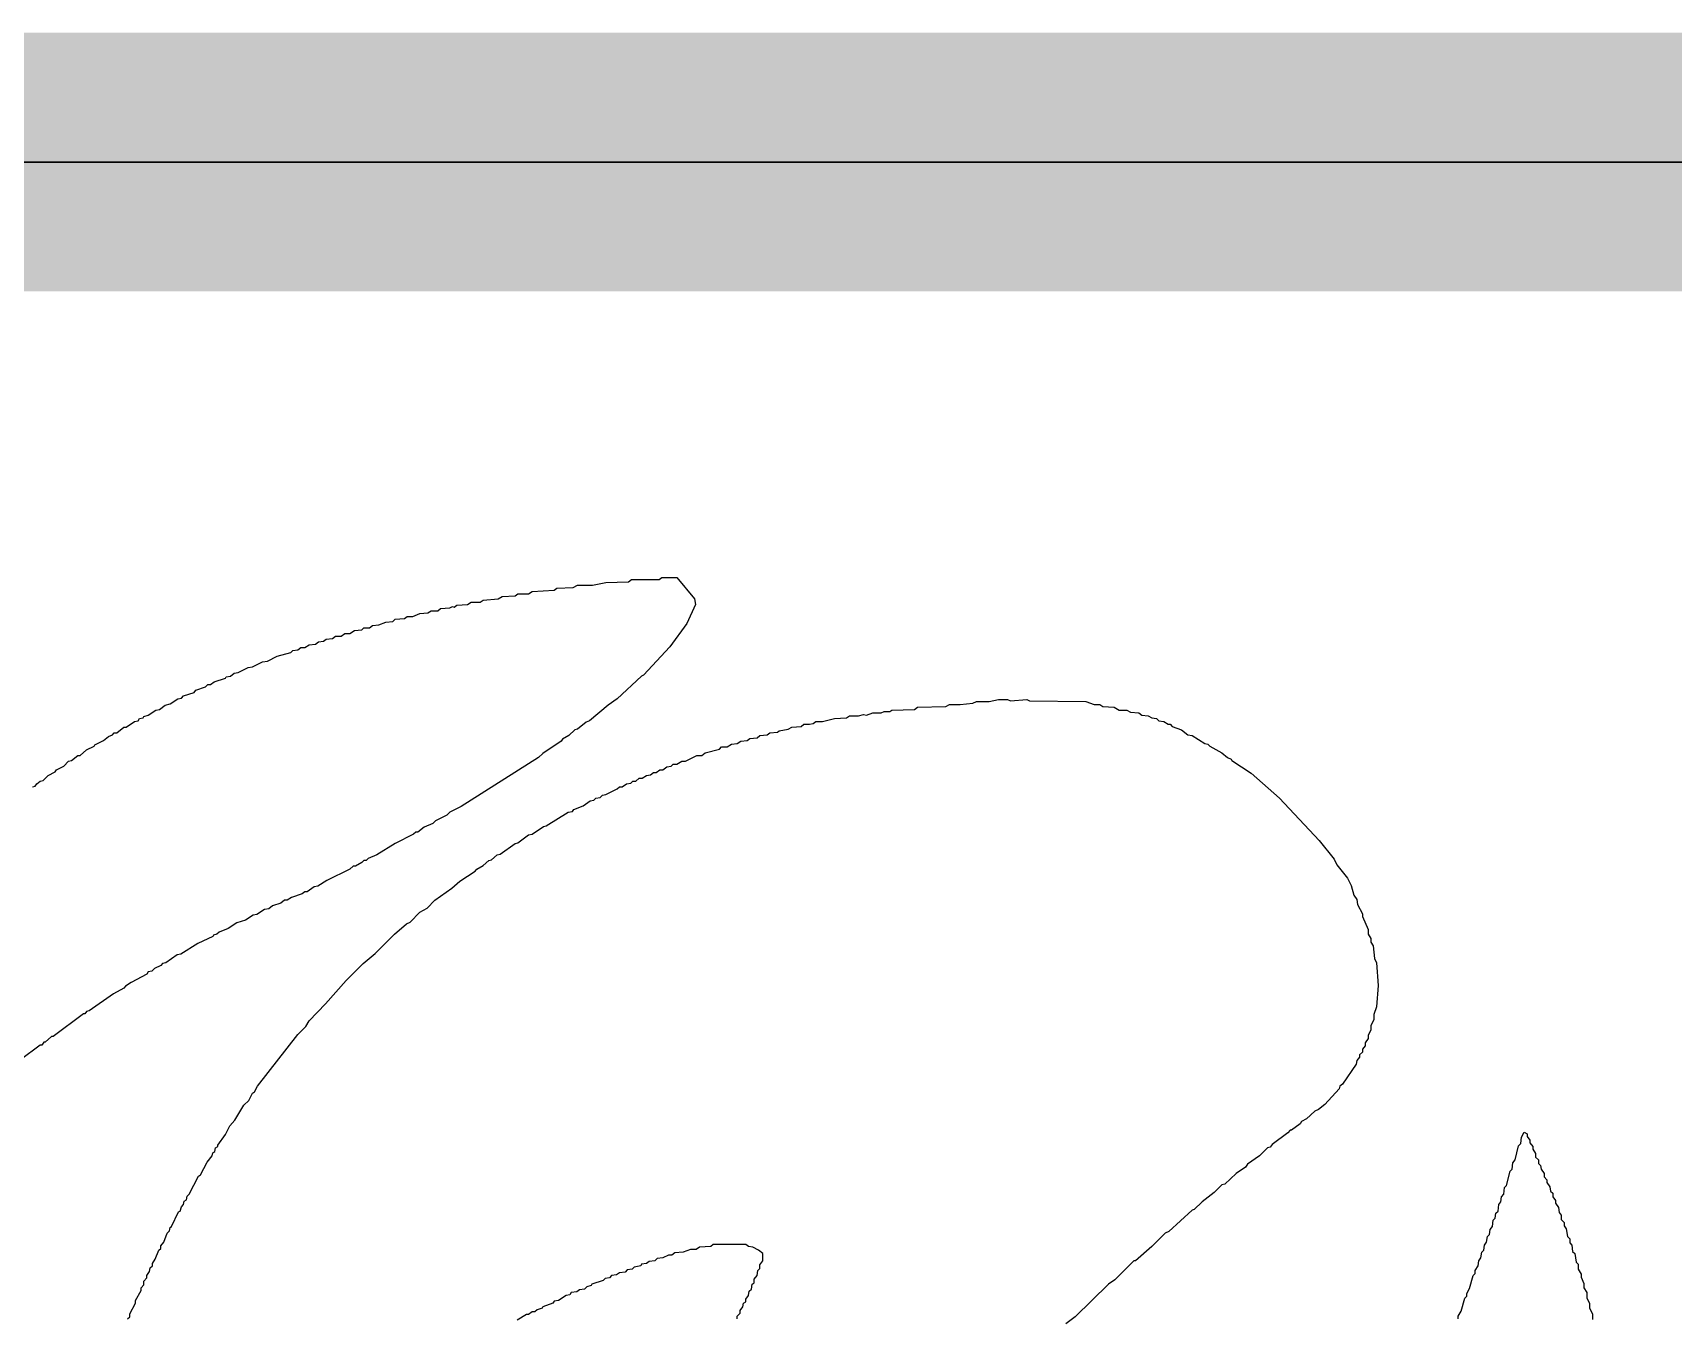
# Model space of a CAD drawing. Extents: x -695846 to 822170, y -413475 to 397179.
# Drawn here: x -387965 to -387331, y 127298 to 127794 of the extents above; entities that cross this region are included whole.
import ezdxf

# ---------------------------------------------------------------- set-up
doc = ezdxf.new("R2010")
doc.units = 0
doc.header["$LTSCALE"] = 1000
doc.header["$MEASUREMENT"] = 0
doc.layers.add('T-图框-175', color=175, linetype='Continuous')
doc.layers.add('TK', color=4, linetype='Continuous')

# ---------------------------------------------------------------- blocks, each defined once
blk = doc.blocks.new('中亿国际')
at = {"color": 4, "linetype": 'Continuous'}
for points in [[(2530464.76, -167239.88), (2530470.52, -167239.88), (2530477.38, -167248.11), (2530477.66, -167250.31), (2530474.36, -167257.72), (2530467.78, -167266.77), (2530457.63, -167277.74), (2530456.81, -167278.02), (2530447.48, -167286.8), (2530443.91, -167289.26), (2530436.78, -167295.3), (2530435.41, -167295.85), (2530432.12, -167298.59), (2530431.02, -167298.87), (2530428.82, -167301.06), (2530426.36, -167302.43), (2530425.81, -167303.26), (2530418.67, -167307.92), (2530417.03, -167309.57), (2530387.13, -167328.5), (2530382.74, -167330.69), (2530381.64, -167331.79), (2530377.25, -167333.98), (2530376.15, -167335.08), (2530372.86, -167336.45), (2530370.39, -167338.37), (2530369.57, -167338.37), (2530368.74, -167339.19), (2530361.61, -167342.76), (2530354.48, -167347.15), (2530351.19, -167348.52), (2530350.36, -167349.34), (2530349.54, -167349.34), (2530348.72, -167350.17), (2530346.25, -167351.54), (2530345.43, -167351.54), (2530344.05, -167352.64), (2530335.28, -167357.03), (2530331.71, -167359.22), (2530330.34, -167359.5), (2530327.59, -167361.42), (2530326.77, -167361.42), (2530325.67, -167362.24), (2530321.56, -167363.61), (2530319.91, -167364.71), (2530318.82, -167364.71), (2530317.44, -167365.8), (2530314.15, -167366.9), (2530312.78, -167368), (2530311.13, -167368.27), (2530308.12, -167370.19), (2530306.74, -167370.47), (2530303.73, -167372.39), (2530300.43, -167373.49), (2530297.14, -167375.68), (2530293.58, -167377.05), (2530292.75, -167377.88), (2530291.38, -167378.15), (2530291.11, -167378.7), (2530285.35, -167381.44), (2530278.76, -167385.56), (2530277.39, -167385.83), (2530273, -167388.85), (2530271.63, -167389.12), (2530271.08, -167389.95), (2530268.61, -167391.04), (2530267.51, -167392.14), (2530266.14, -167392.42), (2530265.59, -167393.24), (2530259.56, -167396.53), (2530257.36, -167397.9), (2530256.81, -167398.73), (2530252.7, -167400.92), (2530243.37, -167407.5), (2530242.28, -167407.78), (2530241.73, -167408.6), (2530241.18, -167408.6), (2530229.38, -167417.38), (2530228.83, -167417.38), (2530226.36, -167419.58), (2530225.81, -167419.58), (2530224.99, -167420.67), (2530224.44, -167420.67), (2530216.76, -167426.43)], [(2530221.43, -167320.81), (2530222.52, -167320.54), (2530223.07, -167319.72), (2530224.44, -167318.62), (2530225.54, -167318.34), (2530227.46, -167316.42), (2530230.2, -167315.05), (2530230.75, -167314.23), (2530233.5, -167312.86), (2530235.42, -167310.94), (2530236.51, -167310.66), (2530238.98, -167308.74), (2530239.81, -167308.74), (2530242.28, -167306.55), (2530245.29, -167305.18), (2530245.57, -167304.63), (2530248.86, -167302.98), (2530250.78, -167301.34), (2530252.43, -167300.79), (2530252.97, -167299.96), (2530254.07, -167299.96), (2530256.81, -167297.77), (2530257.64, -167297.77), (2530260.93, -167295.57), (2530262.3, -167295.3), (2530262.85, -167294.48), (2530264.22, -167294.2), (2530264.5, -167293.65), (2530266.14, -167293.11), (2530269.16, -167291.19), (2530270.53, -167290.91), (2530272.73, -167289.26), (2530274.65, -167288.72), (2530277.66, -167286.8), (2530279.04, -167286.52), (2530279.86, -167285.7), (2530283.97, -167284.33), (2530284.52, -167283.5), (2530288.36, -167282.13), (2530289.19, -167281.31), (2530290.28, -167281.31), (2530291.66, -167280.21), (2530296.05, -167278.84), (2530296.32, -167278.29), (2530297.97, -167278.02), (2530299.34, -167276.92), (2530300.98, -167276.65), (2530304.82, -167274.72), (2530306.47, -167274.45), (2530310.31, -167272.53), (2530312.23, -167272.26), (2530316.07, -167270.34), (2530321.28, -167268.96), (2530322.11, -167268.14), (2530324.03, -167267.87), (2530325.12, -167267.04), (2530326.77, -167267.04), (2530328.42, -167265.95), (2530330.89, -167265.67), (2530331.98, -167264.85), (2530333.9, -167264.57), (2530335, -167263.75), (2530337.47, -167263.48), (2530338.57, -167262.65), (2530340.76, -167262.65), (2530342.13, -167261.56), (2530344.05, -167261.56), (2530345.97, -167260.46), (2530348.72, -167260.19), (2530349.54, -167259.36), (2530351.74, -167259.36), (2530352.83, -167258.54), (2530355.3, -167258.26), (2530358.05, -167257.17), (2530360.79, -167256.89), (2530361.61, -167256.07), (2530365.18, -167255.8), (2530366.28, -167254.97), (2530368.47, -167254.97), (2530371.21, -167253.88), (2530374.23, -167253.6), (2530375.6, -167252.78), (2530378.07, -167252.78), (2530379.17, -167251.96), (2530382.74, -167251.68), (2530383.83, -167251.13), (2530384.38, -167251.41), (2530385.48, -167250.58), (2530389.59, -167250.31), (2530390.97, -167249.49), (2530394.53, -167249.49), (2530395.63, -167248.66), (2530401.39, -167248.11), (2530403.04, -167247.29), (2530407.97, -167247.02), (2530409.07, -167246.19), (2530413.19, -167246.19), (2530414.56, -167245.37), (2530423.06, -167244.82), (2530424.16, -167244), (2530430.47, -167243.72), (2530432.12, -167242.9), (2530437.88, -167242.9), (2530443.09, -167241.8), (2530451.87, -167241.53), (2530452.97, -167240.71), (2530463.67, -167240.71), (2530464.76, -167239.88)], [(2530594.8, -167287.07), (2530598.36, -167287.07), (2530599.46, -167287.62), (2530605.77, -167287.07), (2530606.87, -167287.62), (2530628.54, -167287.89), (2530631.83, -167288.99), (2530634.03, -167288.99), (2530635.13, -167289.81), (2530639.52, -167290.09), (2530641.44, -167291.19), (2530644.45, -167291.19), (2530645.83, -167292.01), (2530649.12, -167292.28), (2530650.21, -167293.11), (2530652.68, -167293.38), (2530654.06, -167294.2), (2530655.98, -167294.48), (2530656.8, -167295.3), (2530658.72, -167295.57), (2530660.37, -167296.67), (2530661.19, -167296.67), (2530662.01, -167297.49), (2530665.58, -167298.87), (2530668.05, -167300.79), (2530669.69, -167301.06), (2530674.63, -167304.08), (2530675.73, -167304.35), (2530676.55, -167305.18), (2530681.21, -167307.65), (2530683.41, -167309.57), (2530684.78, -167310.11), (2530685.06, -167310.66), (2530692.46, -167315.6), (2530703.44, -167325.2), (2530718.8, -167341.66), (2530724.56, -167348.8), (2530725.66, -167350.99), (2530729.77, -167356.2), (2530731.14, -167358.95), (2530732.24, -167362.79), (2530733.34, -167364.43), (2530733.61, -167366.35), (2530735.53, -167369.92), (2530735.53, -167371.02), (2530737.73, -167375.96), (2530737.73, -167377.88), (2530738.83, -167379.52), (2530738.83, -167380.89), (2530739.65, -167382.27), (2530740.2, -167387.2), (2530741.02, -167388.85), (2530741.57, -167397.63), (2530741.02, -167405.86), (2530739.92, -167408.88), (2530739.92, -167410.8), (2530738.83, -167413.27), (2530738.83, -167414.91), (2530737.73, -167416.83), (2530737.73, -167418.2), (2530736.63, -167419.85), (2530736.63, -167420.95), (2530735.53, -167422.32), (2530735.53, -167423.42), (2530734.44, -167424.51), (2530734.44, -167425.34), (2530733.34, -167426.71), (2530733.06, -167428.08), (2530727.85, -167435.76), (2530726.75, -167436.58), (2530726.48, -167437.68), (2530720.99, -167443.72), (2530718.52, -167445.64), (2530717.15, -167446.19), (2530713.86, -167449.2), (2530711.94, -167450.3), (2530711.39, -167451.12), (2530708.1, -167453.59), (2530707.55, -167453.59), (2530706.73, -167454.69), (2530700.69, -167459.08), (2530699.87, -167460.18), (2530698.77, -167460.45), (2530695.75, -167463.47), (2530691.09, -167466.76), (2530690.27, -167467.86), (2530686.7, -167470.33), (2530682.31, -167474.44), (2530681.21, -167474.72), (2530678.2, -167477.73), (2530673.53, -167481.3), (2530670.52, -167484.32), (2530669.69, -167484.59), (2530660.64, -167492.82), (2530659.27, -167493.37), (2530654.06, -167498.58), (2530647.75, -167504.07), (2530647.2, -167504.07), (2530639.79, -167511.48), (2530637.32, -167513.12), (2530624.43, -167525.74), (2530620.86, -167528.49)], [(2530772.57, -167526.57), (2530772.57, -167525.47), (2530773.67, -167523.55), (2530775.04, -167518.61), (2530775.86, -167517.79), (2530775.86, -167516.69), (2530776.96, -167514.77), (2530778.33, -167509.83), (2530779.15, -167509.01), (2530779.15, -167507.91), (2530780.25, -167505.99), (2530780.52, -167504.07), (2530781.35, -167502.97), (2530781.62, -167500.78), (2530782.45, -167499.96), (2530782.72, -167498.04), (2530783.54, -167496.94), (2530783.82, -167494.74), (2530784.64, -167493.92), (2530784.91, -167492), (2530785.74, -167490.9), (2530786.01, -167488.43), (2530786.83, -167487.61), (2530787.11, -167485.69), (2530787.93, -167484.87), (2530788.21, -167482.4), (2530789.03, -167481.3), (2530789.3, -167479.38), (2530790.13, -167478.28), (2530790.4, -167475.81), (2530791.22, -167474.99), (2530792.6, -167469.5), (2530793.42, -167468.68), (2530793.69, -167466.21), (2530794.52, -167465.12), (2530795.89, -167459.63), (2530796.71, -167458.81), (2530796.99, -167456.34), (2530798.08, -167454.42), (2530799.18, -167454.96), (2530799.18, -167456.06), (2530800.28, -167457.43), (2530800.28, -167458.53), (2530801.37, -167459.9), (2530801.37, -167461), (2530802.47, -167462.65), (2530802.47, -167464.02), (2530803.57, -167465.12), (2530803.57, -167466.49), (2530804.39, -167467.31), (2530804.67, -167468.68), (2530805.76, -167470.33), (2530805.76, -167471.7), (2530806.86, -167472.8), (2530806.86, -167473.89), (2530807.96, -167475.54), (2530808.23, -167477.19), (2530809.06, -167478.01), (2530809.06, -167479.38), (2530810.15, -167480.75), (2530810.15, -167481.85), (2530811.25, -167483.5), (2530811.52, -167485.42), (2530812.35, -167486.51), (2530812.35, -167488.16), (2530813.45, -167489.26), (2530813.45, -167490.63), (2530814.27, -167491.73), (2530814.82, -167494.74), (2530815.64, -167495.57), (2530815.64, -167497.21), (2530816.46, -167498.04), (2530816.74, -167500.5), (2530817.56, -167501.33), (2530818.11, -167504.62), (2530818.93, -167505.44), (2530818.93, -167507.36), (2530820.03, -167509.28), (2530820.03, -167510.38), (2530821.13, -167512.85), (2530821.13, -167514.5), (2530822.22, -167516.42), (2530822.22, -167518.61), (2530823.32, -167520.53), (2530823.32, -167522.45), (2530824.42, -167524.65), (2530824.42, -167526.84)], [(2530493.84, -167526.57), (2530493.84, -167525.47), (2530494.94, -167524.37), (2530494.94, -167523.27), (2530496.04, -167521.9), (2530496.31, -167520.53), (2530497.13, -167519.98), (2530497.13, -167518.89), (2530498.23, -167517.51), (2530498.51, -167515.87), (2530499.33, -167515.04), (2530499.6, -167513.12), (2530500.43, -167512.58), (2530500.43, -167511.2), (2530501.52, -167509.83), (2530501.8, -167507.91), (2530502.62, -167507.09), (2530502.62, -167505.72), (2530503.72, -167504.07), (2530503.72, -167501.33), (2530502.07, -167499.96), (2530499.88, -167498.86), (2530498.23, -167498.58), (2530497.13, -167497.76), (2530484.51, -167497.76), (2530483.69, -167498.58), (2530479.3, -167498.86), (2530477.93, -167499.68), (2530475.74, -167499.68), (2530472.99, -167500.78), (2530469.7, -167501.05), (2530468.6, -167501.88), (2530467.23, -167501.88), (2530465.04, -167502.97), (2530462.84, -167503.25), (2530462.02, -167504.07), (2530459.82, -167504.35), (2530458.73, -167505.17), (2530456.81, -167505.44), (2530456.53, -167505.99), (2530454.06, -167506.54), (2530453.24, -167507.36), (2530451.32, -167507.64), (2530450.5, -167508.46), (2530448.3, -167508.73), (2530447.21, -167509.56), (2530445.28, -167509.83), (2530444.46, -167510.66), (2530442.82, -167510.93), (2530441.99, -167511.75), (2530437.6, -167513.12), (2530437.33, -167513.67), (2530435.68, -167514.22), (2530434.86, -167515.04), (2530432.94, -167515.32), (2530431.84, -167516.14), (2530429.65, -167516.42), (2530429.1, -167517.24), (2530427.73, -167517.51), (2530424.71, -167519.43), (2530423.06, -167519.71), (2530422.51, -167520.53), (2530418.67, -167521.9), (2530418.4, -167522.45), (2530416.48, -167523), (2530415.66, -167523.82), (2530414.56, -167523.82), (2530413.19, -167524.92), (2530412.36, -167524.92), (2530408.8, -167527.12)], [(2530258.19, -167526.57), (2530259.01, -167525.74), (2530259.01, -167524.65), (2530261.2, -167520.53), (2530261.2, -167519.43), (2530263.4, -167515.59), (2530263.4, -167514.5), (2530264.5, -167513.4), (2530264.5, -167512.03), (2530265.59, -167510.66), (2530265.59, -167509.83), (2530266.69, -167508.19), (2530266.97, -167506.81), (2530267.79, -167505.99), (2530267.79, -167505.17), (2530268.89, -167503.52), (2530270.26, -167499.96), (2530271.08, -167499.41), (2530271.08, -167498.31), (2530272.18, -167496.94), (2530273.55, -167493.37), (2530274.37, -167492.55), (2530274.65, -167491.18), (2530275.2, -167490.9), (2530277.94, -167485.14), (2530278.49, -167484.87), (2530279.04, -167483.22), (2530279.86, -167482.4), (2530280.13, -167481.03), (2530280.96, -167480.48), (2530281.23, -167479.11), (2530282.05, -167478.28), (2530285.62, -167471.42), (2530286.44, -167470.88), (2530288.91, -167465.94), (2530290.83, -167463.47), (2530291.11, -167462.37), (2530291.93, -167461.82), (2530292.2, -167460.45), (2530293.03, -167459.9), (2530293.03, -167459.35), (2530296.05, -167455.24), (2530297.69, -167451.95), (2530299.61, -167449.75), (2530303.18, -167443.99), (2530305.1, -167442.07), (2530306.47, -167439.33), (2530307.29, -167438.78), (2530308.39, -167436.58), (2530324.03, -167416.56), (2530327.05, -167413.54), (2530328.42, -167411.34), (2530334.73, -167404.76), (2530342.68, -167395.71), (2530349.27, -167389.12), (2530353.93, -167385.28), (2530361.34, -167377.88), (2530366, -167373.76), (2530367.37, -167373.21), (2530371.21, -167369.37), (2530373.96, -167367.73), (2530376.97, -167364.71), (2530383.56, -167360.04), (2530386.58, -167357.3), (2530392.61, -167353.46), (2530393.16, -167352.64), (2530395.63, -167351.27), (2530397.82, -167349.34), (2530398.92, -167349.07), (2530401.12, -167347.15), (2530402.21, -167346.88), (2530407.97, -167342.76), (2530409.07, -167342.49), (2530413.19, -167339.47), (2530414.56, -167339.19), (2530418.95, -167336.18), (2530420.05, -167335.9), (2530428.55, -167330.69), (2530430.2, -167330.42), (2530430.74, -167329.59), (2530434.31, -167328.22), (2530437.05, -167326.3), (2530438.43, -167326.03), (2530439.25, -167325.2), (2530440.9, -167324.93), (2530441.72, -167324.11), (2530443.09, -167323.83), (2530447.48, -167321.64), (2530448.3, -167320.81), (2530449.4, -167320.81), (2530451.05, -167319.72), (2530452.69, -167319.44), (2530453.51, -167318.62), (2530454.61, -167318.62), (2530455.98, -167317.52), (2530457.08, -167317.52), (2530458.73, -167316.42), (2530460.37, -167316.15), (2530461.47, -167315.33), (2530462.57, -167315.33), (2530463.94, -167314.23), (2530465.04, -167314.23), (2530466.68, -167313.13), (2530468.33, -167312.86), (2530469.15, -167312.03), (2530470.52, -167312.03), (2530472.44, -167310.94), (2530473.82, -167310.94), (2530478.21, -167308.74), (2530480.13, -167308.74), (2530481.5, -167307.65), (2530486.98, -167306.27), (2530487.81, -167305.45), (2530490, -167305.45), (2530491.65, -167304.35), (2530493.84, -167304.08), (2530495.21, -167303.26), (2530497.68, -167302.98), (2530498.78, -167302.16), (2530501.52, -167301.88), (2530502.62, -167301.06), (2530505.36, -167300.79), (2530506.46, -167299.96), (2530509.48, -167299.69), (2530510.03, -167299.14), (2530513.59, -167298.59), (2530514.97, -167297.77), (2530518.53, -167297.49), (2530519.63, -167296.67), (2530521.82, -167296.67), (2530523.2, -167296.4), (2530524.29, -167295.57), (2530526.76, -167295.57), (2530531.43, -167294.48), (2530536.09, -167294.2), (2530537.19, -167293.38), (2530540.75, -167293.38), (2530542.67, -167292.83), (2530543.77, -167293.11), (2530546.24, -167292.28), (2530549.53, -167292.28), (2530550.63, -167291.73), (2530552.82, -167291.73), (2530553.65, -167291.19), (2530562.43, -167290.91), (2530563.52, -167290.09), (2530574.5, -167289.81), (2530575.87, -167288.99), (2530579.98, -167288.99), (2530584.92, -167288.44), (2530586.29, -167287.89), (2530591.23, -167287.89), (2530594.8, -167287.07)]]:
    blk.add_lwpolyline(points, dxfattribs=at)
blk = doc.blocks.new('3er1t35wer1t')
blk.add_line((320885.43, 303477.09), (313385.43, 303477.09))
at = {"layer": 'TK', "color": 7}
blk.add_lwpolyline([(313385.43, 263477.09), (313385.43, 303477.09), (320885.43, 303477.09), (320885.43, 263477.09)], close=True, dxfattribs=at)
at = {"lineweight": 20}
blk.add_blockref('中亿国际', (-2213347.16, 470556.41), dxfattribs=at)

msp = doc.modelspace()

# ---------------------------------------------------------------- linework, layer by layer
at = {"layer": 'T-图框-175', "const_width": 100}
msp.add_lwpolyline([(-454754.33, 87744.38), (-383954.33, 87744.38), (-383954.33, 127744.38), (-454754.33, 127744.38)], close=True, dxfattribs=at)

# ---------------------------------------------------------------- block references
msp.add_blockref('3er1t35wer1t', (-704839.76, -175732.71))

doc.saveas('drawing.dxf')
